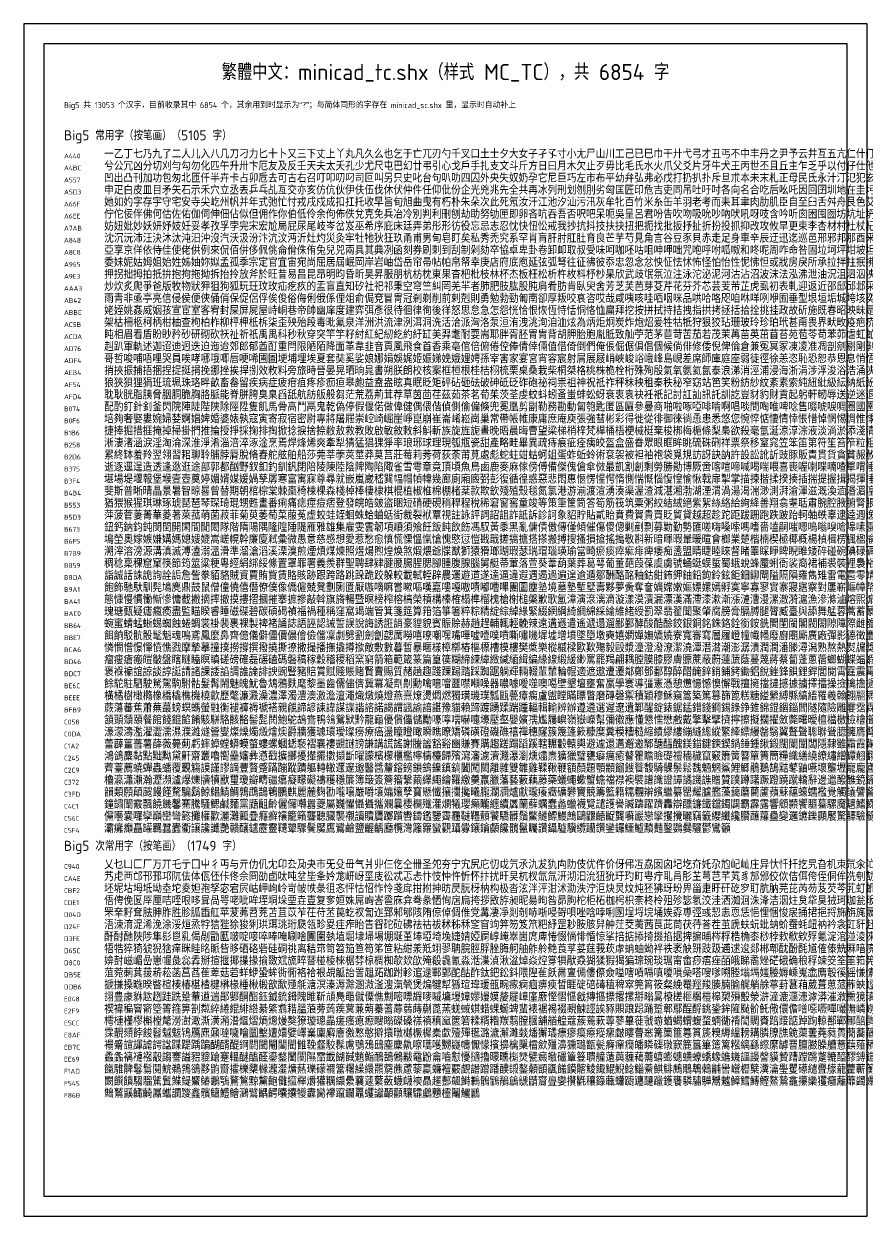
# Model space of a CAD drawing. Extents: x 0 to 2140, y 0 to 594.
# Drawn here: x 860 to 1280, y 0 to 594 of the extents above; entities that cross this region are included whole.
import ezdxf
from ezdxf.enums import TextEntityAlignment as Align

# ---------------------------------------------------------------- set-up
doc = ezdxf.new("R2010")
doc.units = 0
for name, color, linetype, true_color in [('FRAME', 7, 'Continuous', 0xffffff), ('NOTE', 7, 'Continuous', 0xc0c0c0), ('TEXT', 7, 'Continuous', 0xffffff), ('TITLE', 2, 'Continuous', 0xffff00)]:
    doc.layers.add(name, color=color, linetype=linetype, true_color=true_color)
doc.styles.add('MC_TC', font='tssdeng.shx', dxfattribs={"bigfont": 'minicad_tc.shx'})
doc.styles.get("Standard").update_dxf_attribs({"font": 'tssdeng.shx', "bigfont": 'TSSDCHN.SHX'})

msp = doc.modelspace()

# ---------------------------------------------------------------- linework, layer by layer
at = {"layer": 'FRAME'}
for p, q in [((1280, 594), (860, 594)), ((860, 594), (860, 0)), ((1280, 0), (1280, 594)), ((1270, 584), (870, 584)), ((870, 584), (870, 10)), ((1270, 10), (1270, 584)), ((870, 10), (1270, 10)), ((860, 0), (1280, 0))]:
    msp.add_line(p, q, dxfattribs=at)

# ---------------------------------------------------------------- texts
at = {"layer": 'NOTE'}
for s, height, p in [('Big5 共 13053 个汉字，目前收录其中 6854 个，其余用到时显示为“?”；与简体同形的字存在 minicad_sc.shx 里，显示时自动补上', 3, (880, 552)), ('A440', 2.4, (880, 527)), ('A4BC', 2.4, (880, 521)), ('A557', 2.4, (880, 515)), ('A5D3', 2.4, (880, 509)), ('A66F', 2.4, (880, 503)), ('A6EE', 2.4, (880, 497)), ('A7AB', 2.4, (880, 491)), ('A848', 2.4, (880, 485)), ('A8C8', 2.4, (880, 479)), ('A965', 2.4, (880, 473)), ('A9E3', 2.4, (880, 467)), ('AAA3', 2.4, (880, 461)), ('AB42', 2.4, (880, 455)), ('ABBE', 2.4, (880, 449)), ('AC5B', 2.4, (880, 443)), ('ACDA', 2.4, (880, 437)), ('AD76', 2.4, (880, 431)), ('ADF4', 2.4, (880, 425)), ('AEB4', 2.4, (880, 419)), ('AF54', 2.4, (880, 413)), ('AFD4', 2.4, (880, 407)), ('B074', 2.4, (880, 401)), ('B0F6', 2.4, (880, 395)), ('B1B6', 2.4, (880, 389)), ('B258', 2.4, (880, 383)), ('B2D6', 2.4, (880, 377)), ('B375', 2.4, (880, 371)), ('B3F4', 2.4, (880, 365)), ('B4B4', 2.4, (880, 359)), ('B553', 2.4, (880, 353)), ('B5D3', 2.4, (880, 347)), ('B673', 2.4, (880, 341)), ('B6F5', 2.4, (880, 335)), ('B7B9', 2.4, (880, 329)), ('B859', 2.4, (880, 323)), ('B8DA', 2.4, (880, 317)), ('B9A1', 2.4, (880, 311)), ('BA41', 2.4, (880, 305)), ('BAC0', 2.4, (880, 299)), ('BB64', 2.4, (880, 293)), ('BBE7', 2.4, (880, 287)), ('BCA6', 2.4, (880, 281)), ('BD46', 2.4, (880, 275)), ('BDC7', 2.4, (880, 269)), ('BE6C', 2.4, (880, 263)), ('BEEE', 2.4, (880, 257)), ('BFB9', 2.4, (880, 251)), ('C058', 2.4, (880, 245)), ('C0DA', 2.4, (880, 239)), ('C1A2', 2.4, (880, 233)), ('C245', 2.4, (880, 227)), ('C2C9', 2.4, (880, 221)), ('C372', 2.4, (880, 215)), ('C3FD', 2.4, (880, 209)), ('C4C1', 2.4, (880, 203)), ('C56C', 2.4, (880, 197)), ('C5F4', 2.4, (880, 191)), ('C940', 2.4, (880, 173)), ('CA4E', 2.4, (880, 167)), ('CBF2', 2.4, (880, 161)), ('CDE1', 2.4, (880, 155)), ('D04D', 2.4, (880, 149)), ('D24F', 2.4, (880, 143)), ('D3FE', 2.4, (880, 137)), ('D65C', 2.4, (880, 131)), ('D8C0', 2.4, (880, 125)), ('DB5E', 2.4, (880, 119)), ('DDB6', 2.4, (880, 113)), ('E048', 2.4, (880, 107)), ('E2F9', 2.4, (880, 101)), ('E5CC', 2.4, (880, 95)), ('E8AF', 2.4, (880, 89)), ('EB7C', 2.4, (880, 83)), ('EE69', 2.4, (880, 77)), ('F1AD', 2.4, (880, 71)), ('F545', 2.4, (880, 65)), ('F86B', 2.4, (880, 59))]:
    msp.add_text(s, height=height, dxfattribs=at).set_placement(p)
at = {"layer": 'TEXT', "style": 'MC_TC'}
for s, p in [('一乙丁七乃九了二人儿入八几刀刁力匕十卜又三下丈上丫丸凡久么也乞于亡兀刃勺千叉口土士夕大女子孑孓寸小尢尸山川工己已巳巾干廾弋弓才丑丐不中丰丹之尹予云井互五亢仁什仃仆仇仍今介仄元允內六', (900, 527)), ('兮公冗凶分切刈勻勾勿化匹午升卅卞厄友及反壬天夫太夭孔少尤尺屯巴幻廿弔引心戈戶手扎支文斗斤方日曰月木欠止歹毋比毛氏水火爪父爻片牙牛犬王丙世丕且丘主乍乏乎以付仔仕他仗代令仙仞充兄冉冊冬', (900, 521)), ('凹出凸刊加功包匆北匝仟半卉卡占卯卮去可古右召叮叩叨叼司叵叫另只史叱台句叭叻四囚外央失奴奶孕它尼巨巧左市布平幼弁弘弗必戊打扔扒扑斥旦朮本未末札正母民氐永汁汀氾犯玄玉瓜瓦甘生用甩田由甲', (900, 515)), ('申疋白皮皿目矛矢石示禾穴立丞丟乒乓乩亙交亦亥仿伉伙伊伕伍伐休伏仲件任仰仳份企光兇兆先全共再冰列刑划刎刖劣匈匡匠印危吉吏同吊吐吁吋各向名合吃后吆吒因回囝圳地在圭圬圯圩夙多夷夸妄奸妃好', (900, 509)), ('她如妁字存宇守宅安寺尖屹州帆并年式弛忙忖戎戌戍成扣扛托收早旨旬旭曲曳有朽朴朱朵次此死氖汝汗江池汐汕污汛灰牟牝百竹米糸缶羊羽老考而耒耳聿肉肋肌臣自至臼舌舛舟艮色艾虫血行衣西阡串亨位住', (900, 503)), ('佇佗佞伴佛何估佐佑伽伺伸佃佔似但佣作你伯低伶余佝佈佚兌克免兵冶冷別判利刪刨劫助努劬匣即卵吝吭吞吾否呎吧呆呃吳呈呂君吩告吹吻吸吮吵吶吠吼呀吱含吟听囪困囤囫坊坑址坍均坎圾坐坏圻壯夾妝妒', (900, 497)), ('妨妞妣妙妖妍妤妓妊妥孝孜孚孛完宋宏尬局屁尿尾岐岑岔岌巫希序庇床廷弄弟彤形彷役忘忌志忍忱快忸忪戒我抄抗抖技扶抉扭把扼找批扳抒扯折扮投抓抑改攻攸旱更束李杏材村杜杖杞杉杆杠杓步每求汞沙沁', (900, 491)), ('沈沉沅沛汪決沐汰沌汨沖沒汽沃汲汾汴沆汶沔沂灶灼災灸牢牡牠狄狂玖甬甫男甸皂盯矣私秀禿究系罕肖肓肝肘肛肚育良芒芋芍見角言谷豆豕貝赤走足身車辛辰迂迅迄巡邑邢邪邦那酉釆里防阮阱阪並乖乳事些', (900, 485)), ('亞享京佯依侍佳使佬供例來侃佰併侈佩佻侖佾侏侑兔兒兕兩具其典冽函刻券刷刺到刮制剁劾卒協卓卑卦卷卸卹取叔受味呵咖呸咕咀呻呷咄咒咆呼咐呱呶和咚呢周咋命咎固垃坷坪坩坡坦坤坼夜奉奇奈奄奔妾妻', (900, 479)), ('委妹妮姑姆姐始姓姊妯妳姒孟孤季宗定官宜宙宛尚屈居屆岷岡岸岩岫岱岳帘帚帖帕帛帑幸庚店府底庖延弦弧弩往征彿彼忝忠忽念忿怏怔怯怵怖怪怕怡性怩怫怛或戕房戾所承拉拌拄抿拂抹拒招披拓拔拋拈抨抽', (900, 473)), ('押拐拙拇拍抵拚抱拘拖拗拆抬拎放斧於旺昔易昌昆昂明昀昏昕昊昇服朋杭枋枕東果杳杷枇枝林杯杰板枉松析杵枚枓杼杪杲欣武歧氓氛泣注泳沱泌泥河沽沾沼波沫法泓沸泄油況沮泗泅泱沿治泡泛泊泯泖泠炕炎', (900, 467)), ('炒炊炙爬爭爸版牧物狀狎狙狗狐玩玨玟玫疝疙疚的盂盲直知矽社祀祁秉空穹竺糾罔羌羋者肺肥肢肱股肫肩肴肪肯臥臾舍芳芝芙芭芽芟芹花芬芥芯芸芰芾芷虎虱初表軋迎返近邵邸邱邶采金長門阜陀阿阻附陂隹', (900, 461)), ('雨青非亟亭亮信侵侯便俠俑俏保促侶俘俟俊俗侮俐俄係俚俎俞侷兗冒冑冠剎剃削前剌剋則勇勉勃勁匍南卻厚叛咬哀咨哎哉咸咦咳哇哂咽咪品哄哈咯咫咱咻咩咧咿囿垂型垠垣垢城垮垓奕契奏奎奐姜姘姿姣姨娃', (900, 455)), ('姥姪姚姦威姻孩宣宦室客宥封屎屏屍屋峙峒巷帝帥幽庠度建弈弭彥很待徊律徇後徉怒思怠急怎怨恍恰恨恢恆恃恬恫恪恤扁拜挖按拼拭持拮拽指拱拷拯括拾拴挑挂政故斫施既春昭映昧是星昨昱曷柿染柱柔某柬', (900, 449)), ('架枯柵柩柯柄柑柚查枸柏柞柳枰柙柢柝柒歪殃殆段毒毗氟泉洋洲洪流津洌洱洞洗活洽派洶洛泵洹洧洩洮洵洎洫炫為炳炬炯炭炸炮炤爰牲牯牴狩狠狡玷珊玻玲珍珀玳甚甭畏界畎畋疫疤疥疣癸皆皇皈盈盆盃盅省', (900, 443)), ('盹相眉看盾盼眇矜砂研砌砍祆祉祈祇禹禺科秒秋穿突竿竽籽紂紅紀紉紇約紆缸美羿耄耐耍耑耶胖胥胚胃胄背胡胛胎胞胤胝致舢苧范茅苣苛苦茄若茂茉苒苗英茁苜苔苑苞苓苟苯茆虐虹虻虺衍衫要計訂訃貞負赴', (900, 437)), ('赳趴軍軌述迦迢迪迥迭迫迤迨郊郎郁酋酊重閂限陋陌降面革韋韭音頁風飛食首香乘亳倌倍俯倦倥俸倩倖倆值借倚倒們俺倀倔倨俱倡個候倘俳修倭倪俾倫倉兼冤冥冢凍凌准凋剖剜剔剛剝匪卿原厝叟哨唐唁唷哼', (900, 431)), ('哥哲唆哺唔哩哭員唉哮哪哦唧唇哽唏圃圄埂埔埋埃夏套奘奚娑娘娜娟娛娓姬娠娣娩娥娌娉孫宰害家宴宮宵容宸射屑展屐峭峽峻峪峨峰島峴差席師庫庭座弱徒徑徐恙恣恥恐恕恭恩息悄悟悚悍悔悌悅悖扇拳挈拿', (900, 425)), ('捎挾振捕捂捆捏捉挺捐挽挪挫挨捍捌效敉料旁旅時晉晏晃晒晌晁書朔朕朗校核案框桓根桂桔栩梳栗桌桑栽柴桐桀格桃株桅栓桁殊殉殷氣氧氨氦氤泰浪涕消涇浦浸海浙涓涉浮浚浴浩涌浹涅涔烊烘烤烙烈烏爹特', (900, 419)), ('狼狹狽狸狷班琉珮珠珞畔畝畜畚留疾病症疲疳疽疼疹痂疸皋皰益盍盎眩真眠眨矩砰砧砸砝破砷砥砭砟砲祕祠祟祖神祝祗祚秤秣秧租秦秩秘窄窈站笆笑粉紡紗紋紊素索純紐紕級紜納紙紛缺罟羔翅翁耆耘耕耙耗', (900, 413)), ('耽耿胱脂胰脅胭胴脆胸胳脈能脊胼胯臭臬舀舐航舫舨般芻茫荒荔荊茸荐草茵茴荏茲茹茶茗荀茱茨荃虔蚊蚪蚓蚤蚩蚌蚣蚜衰衷袁袂衽衹記討訌訕訊託訓訖豈豺豹財貢起躬軒軔辱送逆迷退迴逃追逅迸邕郡郝郢酒', (900, 407)), ('配酌釘針釗釜閃院陣陡陛陝除陘陞隻飢馬骨高鬥鬲鬼乾偽停假偃偌做偉健偶偎偕偵側偷偏倏兜冕凰剪副勒務勘動匐匏匙匿區匾參曼商啪啦啄啞啡啃啊唱啖問啕唯啤唸售啜唬唳啁圈國圉域堅堊堆埠埤基堂堵執', (900, 401)), ('培夠奢娶婁婉婦婪婀娼婢婚婆婊孰寇寅寄寂宿密尉專將屠屜崇崆崎崛崖崢崑崩崔崙崤崧崗巢常帶帳帷康庸庶庵庾張強彗彬彩得徙從徘御徠徜恿患悉悠您惋悴惦悽情悻悵惜悼惘惕惆惟悸惚戚戛扈掠控捲掖探接', (900, 395)), ('捷捧掘措捱掩掉掃掛捫推掄授掙採掬排掏掀捻捩捨捺敝敖救教敗啟敏敘敕斜斛斬族旋旌旎晝晚晤晨晦曹望梁梯梢梓梵桿桶梧梗械梃棄梭梆梅梔條梨梟欲殺毫氫涎涼淳淙液淡淌淤添淺清淇淋涯淑涮淞淹涸混淵', (900, 389)), ('淅淒渚涵淚淫淘淪深淮淨淆淄涪淬涿淦烹焉焊烽烯爽牽犁猜猛猖猓猙率琅琊球理現瓠瓶瓷甜產略畦畢異疏痔痕疵痊痍皎盔盒盛眷眾眼眶眸眺硫硃硎祥票祭移窒窕笠笨笛第符笙笞笮粒粗粕絆統紮紹紼絀細紳組', (900, 383)), ('累終缽羞羚翌翎習耜聊聆脯脖脣脫脩舂舵舷舶船莎莞莘荸莢莖莽莫莒莊莓莉莠荷荻荼莆莧處彪蛇蛀蚶蛄蚵蛆蛋蚱蚯蛉術袞袈被袒袖袍袋覓規訪訝訣訥許設訟訛訢豉豚販責貫貨貪貧赧赦趾趺軛軟這逍通逗連速', (900, 377)), ('逝逐逕逞造透逢逖逛途部郭都酗野釵釦釣釧釩閉陪陵陳陸陰陴陶陷陬雀雪雩章竟頂頃魚鳥鹵鹿麥麻傢傍傅備傑傀傖傘傚最凱割創剩勞勝勛博厥啻喀喧啼喊喝喘喂喜喪喔喇喋喃喳單喟唾喲喚喻喬喱啾喉喙圍堯', (900, 371)), ('堪場堤堰報堡堠壹壺奠婷媚婿媒媛媧孳孱寒富寓寐尊尋就嵌嵐崴嵇巽幅帽幀幃幾廊廁廂廄弼彭復循徨惑惡悲悶惠愜愣惺愕惰惻惴慨惱愎惶愉愀戟扉掣掌描揀揩揉揆揍插揣提握揖揭揮捶援揪換摒揚敞敦敢散斑', (900, 365)), ('斐斯普晰晴晶景暑智晾晷曾替期朝棺棕棠棘棗椅棟棵森棧棹棒棲棣棋棍植椒椎棉棚楮棻款欺欽殘殖殼毯氮氯港游湔渡渲湧湊渠渥渣減湛湘渤湖湮渭渦湯渴湍渺測湃渝渾滋溉渙湎湣湄湟焙焚焦焰無然煮牌犄犀', (900, 359)), ('猶猥猴猩琪琳琢琥琵琶琴琛琦琨甥甦畫番痢痛痣痙痘痞登發皖皓皴盜睏短硝硬硯稍稈程稅稀窘窗窖童竣等策筆筐筒答筍筋筏筑粟粥絞結絨絕紫絮絲絡給絢絳善翔翕耋聒肅腕腔腋腑腎脹腆脾腌腓腴舒舜菩萃菸', (900, 353)), ('萍菠菅萋菁華菱著萊菰萌菌菽菲菊萸萎萄菜菔菟虛蛟蛙蛭蛔蛛蛤蛐蛞街裁裂袱覃視註詠評詞詔詛詐詆訴診訶象貂貯貼貳貽賁費賀貴買貶貿貸越超趁跎距跋跚跑跌跛跆軻軸軼辜逮逵週逸進逶鄂郵鄉郾酣酥量鈔', (900, 347)), ('鈕鈣鈉鈞鈍閔閏開閑間閒閎隊階隋陽隅隆隍陲隄雁雅雄集雇雯雲韌項順須飧飪飯飩飲飭馮馭黃黍黑亂傭債傲傳僅傾催傷傻傯剿剷剽募勦勤勢匯嗟嗨嗓嗦嗎嗜嗇嗑嗣嗤嗯嗚嗡嗅嗆嗥嗉園圓塞塑塘塗塚塔填塌塊', (900, 341)), ('塢塋奧嫁嫉嫌媾媽媳嫂媲嵩嵯幌幹廉廈弒彙微愚意慈感想愛惹愁愈慎慌慄慍愾愴愧愍愆愷戡戢搓搞搪搭搽搬搏搜搔損搶搖搗敬斟新暗暉暇暈暖暄會榔業楚楷楠楔極椰概楊楨楫楞楓楹榆楝楣楛歇歲毀殿毓毽溢', (900, 335)), ('溯滓溶滂源溝滇滅溥溘溺溫滑準溜滄滔溪溧溴煎煙煩煤煉照煜煬煦煌煥煞煆煨爺牒猷獅猿猾瑯瑚瑕瑟瑞瑁瑙瑛瑜當畸瘀痰瘁痲痱痺痿痴盞盟睛睫睦睞督睹睪睬睜睥睨睢矮碎碰碗碘碌碉硼碑碓祺祿禁萬禽稜稚', (900, 329)), ('稠稔稟稞窟窠筷節筠筮粱粳粵經絹綁綏絛置罩罪署義羨群聖聘肆肄腱腰腸腥腮腳腫腹腺腦舅艇蒂葷落萱葵葦葫葉葬葛萼葡董葩葭葆虞虜號蛹蜓蜈蜇蜀蛾蛻蜂蜃蜊衙裟裔裙補裘裝裡裊裕裒解詫該詳試詩詰誇詼', (900, 323)), ('詣誠話誅詭詢詮詬詹訾豢貊貉賊資賈賄貲賃賂賅跡跟跨路跳跺跪跤躲較載軾輊辟農運遊道遂達逼違遐遇遏過遍遑逾遁鄒酬酪酩釉鈷鉗鈽鉀鈾鉛鉤鈴鉉鉅鈿鉚閘隘隔隕雍雋雉雷電雹零靖靴靶預頑頓頊頒頌飼飴', (900, 317)), ('飽飾馳馱馴髡鳩麂鼎鼓鼠僧僮僥僖僭僚僕像僑僱兢凳劃劂匱厭嗾嘀嘛嘗嗽嘔嘆嘉嘍嘎嗷嘖嘟嘈嗶團圖塵塾境墓墊塹墅壽夥夢夤奪奩嫡嫦嫩嫗嫖嫘嫣孵寞寧寡寥實寨寢寤察對屢嶄嶇幛幣幕幗幔廓廖弊彆彰徹愿', (900, 311)), ('態慷慢慣慟慚慘慵截撇摘摔撤摸摟摺摑摧搴摭摻敲斡旗旖暢暨暝榜榨榕槁榮槓構榛榷榻榫榴槐槍榭槌槃歉歌氳漳演滾漓滴漩漾漠漬漏漂漢滿滯漆漱漸漲漣漕漫漯澈漪滬漁滲滌滷熔熙煽熊熄熒爾犒獄獐瑤瑣瑪', (900, 305)), ('瑰瑭甄疑瘧瘋瘓盡監瞄睽睿睡磁碟碧碳碩碣禎福禍種稱窪窩竭端管箕箋筵算箝箔箏箸粹粽精綻綜綽綠緊綴網綱綺綢綿綵綸維緒綬罰翠翡翟聞聚肇腐膀膏膈膊腿膂臧臺與舔舞艋蓉蒿蓄蒙蒞蒲蒜蓋蒸蓓蒐蒼蓑蓊', (900, 299)), ('蜿蜜蜻蜢蜥蜴蜘蝕蜷蜩裳褂裴裹裸製裨褚誦誌語誣認誡誓誤說誨誘誑誚豪貍貌賓賑賒赫趙趕輔輒輕輓辣遠遘遜遣遙遞遢遛鄙鄞酵酸酷酴鉸銀銅銘銖鉻銓銜銨銑閡閨閩閣閥閤隙障際雌雒需靼鞅韶頗領颯颱餃餅', (900, 293)), ('餌餉駁骯骰髦魁魂鳴鳶鳳麼鼻齊億儀僻僵價儂儈儉儅凜劇劈劉劍劊勰厲嘮嘻嘹嘲嘿嘴嘩噓噎噗噴嘶嘯嘰墀墟增墳墜墮墩奭嬉嫻嬋嫵嬌嬈寮寬審寫層履嶝幢幟幡廢廚廟廝廣廠彈影德徵慶慧慮慝慕憂慼慰慫慾憧', (900, 287)), ('憐憫憎憬憚憤憔戮摩摯摹撞撲撈撐撰撥撓撕撩撒撮播撫撬撙撳敵敷數暮暫暴暱樣樟槨樁樞標槽模樓樊槳樂樅槭樑歐歎殤毅毆漿潼澄潑潦潔澆潭潛潸潮澎潺潰潤澗潘滕潯潟熟熬熱熨牖獎獗瑩璋璃瑾璀畿瘠瘩瘟', (900, 281)), ('瘤瘦瘡瘢皚皺盤瞎瞇瞌瞑瞋磋磅確磊碾磕碼磐稿稼穀稽稷稻窯窮箭箱範箴篆篇篁篌糊締練緯緻緘緬緝編緣線緞緩緲罵罷羯翩耦膛膜膝膠膚膘蔗蔽蔚蓮蔬蔭蔓蔑蔣蔡蔔蓬蔥蓿螂蝴蝶蝠蝦蝸蝨蝙蝗蝌蝓衛衝褐複', (900, 275)), ('褒褓褊誼諒談諄誕請諸課諉諂調誰論誹諛豌豎豬賠賞賦賤賬賭賢賣賜質赭趟趣踐踝踢踏踩踟踞躺輝輛輟輩輦輪輥適遮遨遭遷鄰鄭鄧鄱醇醉醋醃鋅銷鋪銬鋤鋁銳銼鋒鋇鋰銲閭閱霄霆震霉靠鞍鞋鞏頡頜颳養餓餒', (900, 269)), ('餘駝駐駟駛駑駕駒駙骷髮髯鬧魅魄魷魯鴆鴉麩麾黎墨齒儒儘儕冀冪凝劑劓勳噙噫噹噩噤噸噪器噥噱噯噬噢噶壁墾壇壅奮嬴學寰導彊憲憑憩憊憶憾懊懈戰擅擁擋撻撼據擄擇擂操撿擒擔撾整曆曉暹曄曇樽樸樺橙', (900, 263)), ('橫橘樹橄橢橡橋橇樵機橈歙歷氅濂澱澡濃澤濁澧澳激澹澶澠熾燉燒燈燕熹燎燙燜燃獨璜璣璞瓢甌甍瘴瘸盧盥瞠瞞瞟瞥磨磚磬禦積穎穆穌窺篙築篤篡篩篦糕糖縊縈縛縣縞縉罹羲翰翱翮耨膳膩膨臻興艘艙蕊蕙蕈', (900, 257)), ('蕨蕩蕃蕉蕭蕪蕞螃螟螞螢融衡褪褲褥褫褡親覦諦諺諫諱謀諜諧諮諾謁謂諷諭諳諶豫貓賴蹄踱踴蹂踹踵輻輯輸辨辦遵遴選遲遼遺鄴醒錠錶鋸錳錯錢鋼錫錄錚錐錦錕錮錙閻隧隨險雕霎霑霖霍霓霏靛靜靦鞘頰頸頻', (900, 251)), ('頷頭頹頤餐館餞餛餡餚駭駢駱骸骼髻髭鬨鮑鴕鴣鴦鴨鴒鴛默黔龍龜優償儡儲勵嚎嚀嚅嚇嚏壕壓壑嬰嬪孺尷屨嶼嶺嶽嶸幫彌徽應懂懇懦懋戲戴擎擊擘擠擰擦擬擱擢斂斃曙曖檀檔檄檢檜櫛橾檗檐檠殮毚氈濘濱濟', (900, 245)), ('濠濛濤濫濯澀濡濕濮濰燧營燮燦燥燭燬燴燠爵牆獲璩環璦璨癆療癌盪瞳瞪瞰瞬瞧瞭矯磷磺磴磯礁禧禪穗窿簇篾篷簌糠糜糞糢糟糙縮績繆縷繃縫總縱繁縴縹縵罄翳翼聱聲聰聯聳臆臃膺臂臀膿膽臉膾臨舉艱薪薄', (900, 239)), ('蕾薜薑薔薯薛薇薨薊虧蟀蟑螳蟒蟆螫螻螺蟈蟋褻褶襄褸覬謎謗謙講謊謠謝謄謐豁谿豳賺賽購趨蹉蹋蹈蹊轄輾轂轅輿避遽還邁邂邀鄹醣醞醜鎂錨鍵鍊鍥鍋錘鍾鍬鍛闊闌闈闆隱隸雖霜霞鞠韓顆颶餵騁駿鮮鮫鮪鮭', (900, 233)), ('鴻鴿麋黏點黜黝黛鼾齋叢嚕嚮壘嬸彝懣戳擴擲擾攆擺擻擷斷曜朦檳檬櫃檻檸檮檯歸殯瀉瀋濾瀆濺瀑瀏燻燼燾獷獵璧甕癖癘癒瞽瞿瞻瞼礎禮穡穢竄竅簫簧簪簞簣簡糧織繕繞繚繡繒罈翹翻職聶臍舊藏薩藍藐藉薰', (900, 227)), ('薺薹薦蟯蟬蟲蟠覆覲觴謨謹謬謫豐贅蹙蹣蹦蹤蹟軀轉轍邇邃邈醫醬釐鎔鎊鎖鎢鎳鎮鎬闔闖闕離雜雙雛雞鞣鞦鞭額顏題顎顓餾餿餮馥騎髁鬃鬆魏魎魍鯊鯉鯽鵑鵝鵠黠鼕鼬嚥壞壟壢寵龐廬懲懷懶懵攀攏曠曝櫥櫚', (900, 221)), ('櫓瀛瀟瀨瀚瀝瀕瀘爆爍牘犢獸璽瓊瓣疇疆癟癡矇礙禱穫穩簾簿簸簽簷籀繫繭繹繩繪羅繳羹羸臘藩藝藪藕藤藥蟻蠅蠍蟹蟾襠襟襖襞譜識證譚譎譏譙贈贊蹼蹲躇蹶蹬蹺蹴轎辭邊邋醱醮鏡鏟鏈鏖鏢關隴難霪霧靡韜', (900, 215)), ('韻類願顛颼饅饉騖騙鬍鯨鯧鯖鯛鶉鵡鵲鵪鵬麒麗麓麴勸嚨嚷嚴嚼壤孀孃孽寶懸懺攘攔攙曦朧瀾瀰爐獻瓏癢癥礦礬竇競籌籃籍糯糰辮繽繼纂罌耀臚艦藻藹蘑藺蘆蘋蘇蘊蠔蠕襤覺觸議譬警譯譫贏贍躉躁躅躂醴釋', (900, 209)), ('鐘鏽闡霰飄饒饑馨騫騰騷鰓鹹麵黨鼯齟齡儷儸囀囂夔屬巍懼懾攝攜斕曩櫻欄殲灌爛犧瓔癩矓纏續羼蘭蘚蠣蠢蠡蠟襪覽譴護譽贓躊躍躋轟辯醺鐮鐵鐺鐲闢霸霹露響顧顥饗驅驀騾魔魑鰭鰥鶯鶴鷂麝黯鼙齜齦齧儼', (900, 203)), ('儻囈囊囉孿巔巒彎懿攤權歡灑灘瓤疊癮癬禳籠籟聾聽臟襲襯讀贖贗躑躓轡鑄鑑鑒霽霾韃韁顫饕驕髒鬚鱉鰱鰾鰻鷓鷗鼴齬齪龔囌巖戀攣攫攪曬竊籤纓纖纔臢蘸蘿蠱變邏鑣鑠顯饜驚驛驗髓體髑鱔鱗鱖麟黴囑壩攬', (900, 197)), ('灞癱癲矗罐羈蠶蠹衢讓讒讖艷贛釀鑪靂靈韆顰驟鬢魘鷹鷺鹼鹽齷齲廳欖灣籬籮蠻觀躡釁鑲鑰顱饞髖鬣矚讚鑷驢驥纜躪鑽鑾鑼鱷鱸黷豔鑿鸚爨驪鬱鸞籲', (900, 191)), ('乂乜凵匚厂万丌乇亍囗屮彳丏与亓仂仉冘卬厹夃夬巿旡殳毌气爿丱仨仡仝卌圣夗夯宁宄尻庀忉戉氕氶氿犮犰禸阞伎优仵价伢伄冱劦囡囟圮圪夼奼尕尥屺屾庄异忕忏扦扢旯旮机朿氘汆汒汜汊汔犴玎甪穵网艸艽', (900, 173)), ('艿虍襾邙邗邘邛阢佉体佤伾佧佟佘冏劭卣呔吨坌坒夆妗尨岍岈巠庋彸忒忑忐忭忮忡忤忻怀抃扰旰旲杌杈氙氚汧沏汩沇狃狁玗玓町甹疔耴肙肜芏芎芑芊芄豸邡邠佼佽佶佴侉侄侗侔冼刳劼匊匋咑咂呫呦呣呤囷囹', (900, 167)), ('坯坭坫坶坻坳坴坨夌妲孢孥宓宕屄岵岬岣岭岢帔帙彔徂忞怦怙怊怍怜戔戽拑拊抻昉昃朊枒枘构极沓泫泮泙泔沭泐泆泞洰炔炅炆炖狉狒玡玢畀甾疌盱矸矻穸耵肮肭芫芘芮芴芨芡芩芤虰虮豖迓迕邴邯邳邰阽阼俅', (900, 161)), ('俉俜俛匽厗厘咭咥哏哆咠咼咢咾呲哞垤垌垛垔垚壴复奓姮姝屌峋峇巹庥弇弮彖恓恂扂扃挎拶敃斿昶昵昜昫昝昴朐柁柜柘枷枵枳柰柊柃殂殄毖氡洨洼洒洳洄洙洚洁洇炷炱牮狊狨珂珈瓮畈眈眄矧砑砒砉秕种窀紈', (900, 155)), ('罘羍耔耷胠胂胙胜胗胍臿舡苹茇茀苕茺苫苴苡苲茌苻苤苠虼衩訇迮郅邾郇陔陏倞倬倜倠党冓凄凈剡剞哧哳唚哿唄唑唅哱唎圂埕埒垸埇娭孬尃弳彧恝恚恧恁悒悝悃悛扆捅捃挹捋旆旃旄晟桉栲栳栖栱桎桄栴栝浣', (900, 149)), ('浯涑淯浞浠浼涂浽烜烝牸狺狴狳狻猁珙珥珧珩瓞瓴畛畟疰痄眙眚眢砣砬砩祛祜祓秫秭秝窆窅竘笄笏笈笊粑紓罡耖胺胲舁舯茳茭荑茜茛茈茼茯荇荅茬茧虒蚨蚖蚍蚋蚧蚕蚝衄衲衿衾豇豻赶赸趵适逄迶郟郛郗郜郤', (900, 143)), ('酐酎酏陜陟隼髟鬯乿偈剮勖匭啵啶唼啐唪唵唰啥圊圇埶埴堀埭埽埸堋埏堇埲埡埼堍婕婧婭屙崞崦崒崮庹庳惓惙惝悱惛惊挲掊掂掭掎掇掐据捭掮晡梣桴梏桷桼桫桲欶欷欸殍氪淀涫湴淩淶淠淖淥淝烷焗烴焌焐焓', (900, 137)), ('牾牿猝猗猇猊猞痒眯眭眳眽眥眵硒硌砦硅硐祧离秸筇笥笤笳笪笱笫笸粘紺羕羝翊翏聃脘脛脬脞脢舸舳舴舲艴莨莩荽莛莪莰虖蚺蚰蚴袢袟袤觖趼跂趿逋逑逡郯郴郫酖酚酕馗傕傣兟厤喑喨啷喈喏喵喁堙堞埵堿婺', (900, 131)), ('媕尌嵫嵋嵒崽幄彘惢掱掰揎揠揶揲掾揄敪斌旒晬朁椪棱棶椐棼椋椆椥欹欻欿殗殽毳氰淼湉渫湞湫湓焯焱焢牚犋猒猋猢猱猳猲猵琮琬琰琚甯畬痧痦痤皕皒睇矞矬硭硪确稂稃竦筊筌筀筘筅粢粞絘絓絜絎羡腊舄菏', (900, 125)), ('菹菀莿萁菝菥菘菡菖萏萑萆菇菪蛘蛜蛩蛑衖衕袼袷裉覘觚詒詈趄跖跏跗軫逭逯鄆鄄酡酤酢鈦鈀鈆鈄隈隉雈飫黹亶傿僂傺僉嗌嗐嗊嗝嗔嗄嗩喿嗒嗖嗲嗍塍塕塥媸媵媷嵊嵬嵞廌彀徯徭慊愫戠戥戤搐搒搠搌搦摁摀', (900, 119)), ('搋搛搡暆暌暋楦楱椿椹楂楗楙椽棰楸椴歆歃殛毹溏溟溱溽滁溷溦滏溲滊煢煲煸犍犎猻瑄瑋瑗瓿畹瘃痾痼痹瘐皙睚碇碚碡稙稗窣筦筲筱粲絻罨羥羧腠腩腧艉艄艅葶葑葚葙葳葺葸蒎葄蛺蛵蛸蜎蜉蜍裎觥觜触誆詿', (900, 113)), ('詡豊豦貅趑趔跬跣跫輂遒遄鄖鄋酮酯鈺鉞銃鉧隗雎靳頏鳧黽僦僳僬劁嘧嘌嘏嘜嘁墉墁嫜嫪嫚嫫嫠屣嶂廑廒慳慴慪戧摶摳摽撂摞搿暡暠榱槎榧榍榿槔槊殞毄滎滸滻漉漚漶滹漭漼漵熏獍瑱疐瘌瘕瘊瞅瞀睾碲碴碥', (900, 107)), ('禊禕稨窨窬箜箐箍箅劄粼綷綣緄緋綹綦綮翥耤膃蒗蒡蒟蒺蓂蒹蒴蓁蓍蓐蒻蒔蒯蓖蓔蜣蜮蜞蜡蜾蜒蜱蜚裱裾裼裰覡觫誙誒豩賏踉跽踊踅鄣鄢酲酹銚銎鉾隡颭骱魠儆儇儋噌噁噘嘽嘬嘸嶙嶗嶡廛廡憋撖撅撣敻斲樆', (900, 101)), ('樗槤槿樛槲樘氂澇澍澉澌潢潲潽熰熠熵熜熳獒獠璇璁畾瘥瘙瘜瘛瞍瞈磔磉禚禛稹窳篋箬糅糈糌羰翦膣膕舖艏艎蔻蔟蔫蔌蓴蓼蓽蓰虢蝣蝤蝎蝟蝮蝥蝻衚褙誾賙賚踣踥踮踔踘輬鄯鄲鄦醅醄鋃鋩鋌鋯鋈鋦閬閫霅霈', (900, 95)), ('霂靚頦餑餕髫魆魃鴇鴈麃鼐噠噦噲圜墼嬗嬛嬖嶧嶪廩廨廥徼憝憨擗擐暾樾橛樨橐歔殪殫氆潞濊澥濉燅燔獬璚瘭瘳瘼瘵瘲瘰皻瞜瞢窸篝篥篚篹篔篪糗縟縕耪耩膦膫膲臲蕖蕓蕘蕤蕢蕑蕎蕕蕠薌螗螓螈螅螄螉褰褱', (900, 89)), ('褟觱諠諢謔諤諡蹀踶踽蹁醐醑醍錒閼閾閹閶閵雔鞔韰駮髹鬳鴞鴔鴟麈麇鼽嚓嚆嚄嬲嶷幬懨懞擯擤檎檃檑歛殭濞獯璐甑甏癃癉癇皤瞵磲礅窾簏簋篳簉篱糨縭繇縩縻罅罾膻臌臊艚薏蕻薤蕷蕺薈薅蕹螭螬螵螮螯蟄', (900, 83)), ('蟊螽褵褳襁觳謅謇謚豱貔蹌蹇轀醚醢醛鎏鍪闉闃隰霝韱餬馘魈鮨鴯鴰鵂黻黿鼢龠嚙懟懮擿擼曚曛櫆燹甓癜皦礓簟簦聵艟薳藇薶藒薷蟢蟛蟪蟥蟟蟜蟓蟭蟣謳謾謦貘贄蹧蹚蹡蹩轆醯醪鎛鎧鎦鎣隳雚巂雝霢鞮鞫韙', (900, 77)), ('餼騅髀鬈鬄鬩鯇鵜鵓鵒黟鼩齌攉櫟櫫櫞瀧瀣爌爇瓅礞禰簹糬繰繯羆藭藨藘藜蠃蠊襢覈覷譖蹭蹯醭鎩鏊顙顗颻饈饃髂鯪鯫鯤鯢鯰鯔鯗鯕鯡鶊鵰鵯鶇黼嚳巆櫪櫱瀵瀹璺矍礤繾舋艨蘢藿蘄蘅蠑蠓蠖襦譭轗轘酃醵鐐', (900, 71)), ('闞饌饋騶騮騭鬒鰈鯷鱀鰆鶘鶚鶩鶖黥黧齙儺攛櫸爝獾糲纈纍蘘蘧蘩蘞蠛衊襫贔趯酆飆鰣鶼鶻鶹鶺鶬鷈鼱齎亹孌攢氍穰籙蘵蠨躕躔躚躐鑊饔驎驌驊鬻魖鱆鱈鱄鰹鰲鷙龕攥欒玃癰蘺蘼蠲蠮讌轤鑢鑞鬟鱒鱘鷯鷫鷸', (900, 65)), ('鷦鷲鼷齱齮屭蠵讕躞鑫髕鱣鱧鱠鸂鷿齵齶囔攮犪纛臠襻躥鑭鼉蠼讞顳顴驤驦鸕戇欞鬮鱺鸝', (900, 59))]:
    msp.add_text(s, height=4, dxfattribs=at).set_placement(p)
at = {"layer": 'TITLE'}
msp.add_text('繁體中文：minicad_tc.shx（样式 MC_TC），共 6854 字', height=8, dxfattribs=at).set_placement((1070, 566), align=Align.CENTER)
for s, p in [('Big5 常用字（按笔画）（5105 字）', (880, 536)), ('Big5 次常用字（按笔画）（1749 字）', (880, 182))]:
    msp.add_text(s, height=5, dxfattribs=at).set_placement(p)

doc.saveas('drawing.dxf')
